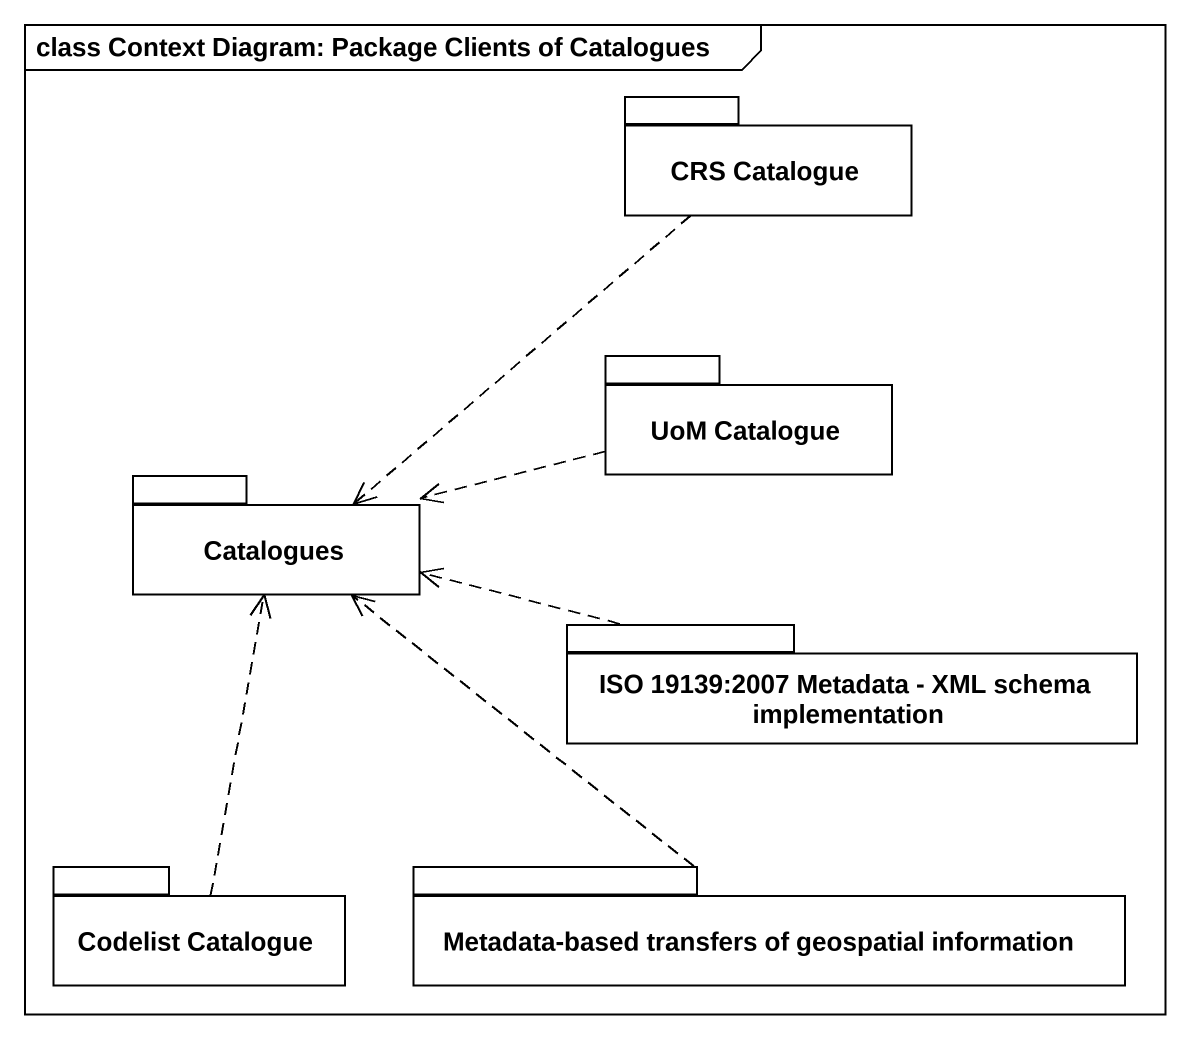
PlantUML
@startuml
mainframe class Context Diagram: Package Clients of Catalogues
package "CRS Catalogue" as CRS_Catalogue {
}
package "UoM Catalogue" as UoM_Catalogue {
}
package Catalogues {
}
package "ISO 19139:2007 Metadata - XML schema implementation" as ISO_19139_2007_Metadata_XML {
}
package "Codelist Catalogue" as Codelist_Catalogue {
}
package "Metadata-based transfers of geospatial information" as Metadata_based_transfers_of {
}
CRS_Catalogue ..> Catalogues
UoM_Catalogue .left.> Catalogues
ISO_19139_2007_Metadata_XML .left.> Catalogues
Codelist_Catalogue .up.> Catalogues
Metadata_based_transfers_of .up.> Catalogues
@enduml
